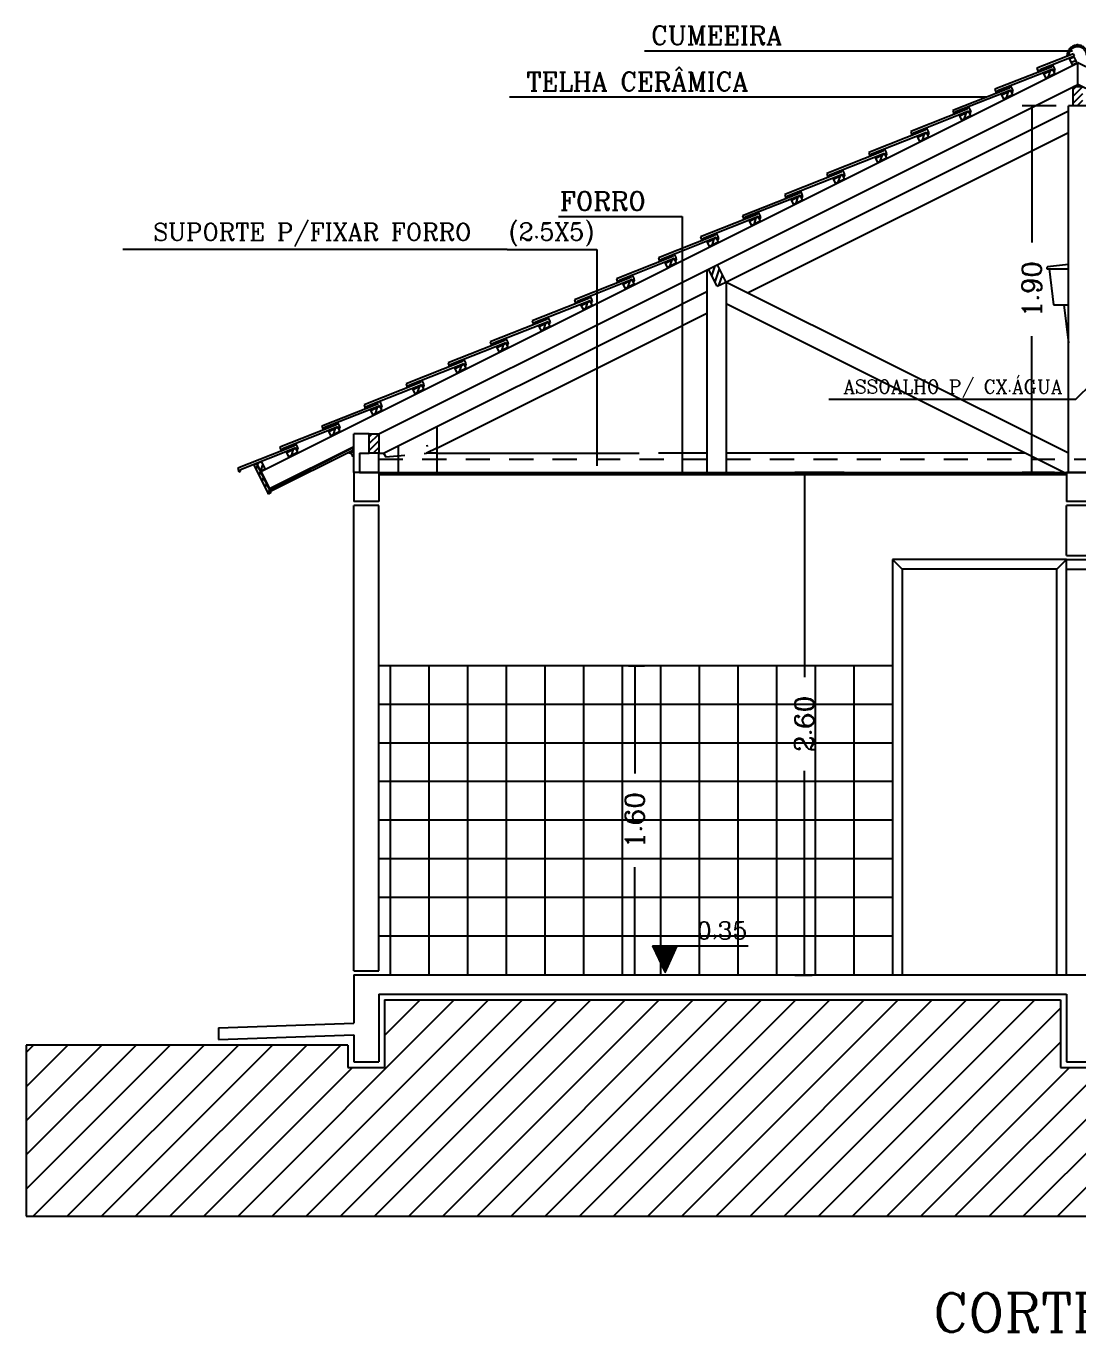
# Model space of a CAD drawing. Extents: x -29 to 75, y 16 to 65.
# Drawn here: x 43.13 to 48.58, y 22.56 to 29.32 of the extents above; entities that cross this region are included whole.
import ezdxf
from ezdxf.enums import TextEntityAlignment as Align

# ---------------------------------------------------------------- set-up
doc = ezdxf.new("R2010")
doc.units = 0
doc.header["$MEASUREMENT"] = 0
doc.linetypes.add('DASHED2', pattern=[0.375, 0.25, -0.125])
doc.layers.get('0').update_dxf_attribs({"linetype": 'CONTINUOUS'})
doc.layers.get('DEFPOINTS').update_dxf_attribs({"linetype": 'CONTINUOUS'})
for name, color, linetype in [('AZULEJO', 30, 'CONTINUOUS'), ('CONCRETO', 5, 'CONTINUOUS'), ('CORTETERRA', 244, 'CONTINUOUS'), ('COTAS', 244, 'CONTINUOUS'), ('DIM', 244, 'CONTINUOUS'), ('PAREDE', 7, 'CONTINUOUS'), ('TEXTO', 244, 'CONTINUOUS'), ('VISTAL', 30, 'CONTINUOUS'), ('VISTAP', 244, 'CONTINUOUS')]:
    doc.layers.add(name, color=color, linetype=linetype)
doc.styles.add('ROMANC', font='romanc.shx', dxfattribs={"height": 0.1})
doc.dimstyles.new('ROMANC', dxfattribs={"dimtxt": 0.1, "dimasz": 0.18, "dimexe": 0.05, "dimexo": 0.0625, "dimgap": 0.09, "dimtad": 0, "dimzin": 0, "dimdsep": 46, "dimtxsty": 'ROMANC', "dimblk1": 'NONE', "dimblk2": 'NONE', "dimsah": 1, "dimcen": 0.09, "dimclrd": 244, "dimclre": 244, "dimclrt": 244, "dimadec": 0, "dimazin": 0, "dimtfac": 1, "dimtdec": 4, "dimtofl": 0, "dimtmove": 0, "dimatfit": 3, "dimldrblk": 'NONE', "dimfxl": 1, "dimtolj": 1, "dimtzin": 0, "dimarcsym": 0})
doc.dimstyles.get("Standard").update_dxf_attribs({"dimtxt": 0.1, "dimasz": 0.18, "dimexe": 0.05, "dimexo": 0.0625, "dimgap": 0.09, "dimtad": 0, "dimzin": 0, "dimdsep": 46, "dimtxsty": 'ROMANC', "dimblk1": 'NONE', "dimblk2": 'NONE', "dimsah": 1, "dimcen": 0.09, "dimclrd": 244, "dimclre": 244, "dimclrt": 244, "dimadec": 0, "dimazin": 0, "dimtfac": 1, "dimtdec": 4, "dimtofl": 0, "dimtmove": 0, "dimatfit": 3, "dimldrblk": 'NONE', "dimfxl": 1, "dimtolj": 1, "dimtzin": 0, "dimarcsym": 0})

# ---------------------------------------------------------------- blocks, each defined once
blk = doc.blocks.new('*D7')
at = {"color": 244, "linetype": 'ByBlock'}
for p, q in [((23.5444, -0.0199), (23.2877, -0.0199)), ((23.3377, -0.0199), (23.3377, -1.079)), ((23.3377, -2.6229), (23.3377, -1.5638)), ((23.3781, -2.6229), (23.2877, -2.6229))]:
    blk.add_line(p, q, dxfattribs=at)
at = {"layer": 'DEFPOINTS', "color": 0, "linetype": 'ByBlock'}
for p in [(23.7444, -0.0199), (23.3377, -2.6229), (23.5781, -2.6229)]:
    blk.add_point(p, dxfattribs=at)
at = {"color": 244, "linetype": 'ByBlock', "insert": (23.3377, -1.3214), "char_height": 0.1, "attachment_point": 5, "rotation": 90, "style": 'ROMANC'}
blk.add_mtext('\\A1;2.60', dxfattribs=at)
blk = doc.blocks.new('_NONE')
at = {"color": 0, "linetype": 'ByBlock'}
blk.add_circle((0, 0), 0.25, dxfattribs=at)
blk = doc.blocks.new('*X2')
at = {"color": 0, "linetype": 'DASHED2'}
for p, q in [((144.7944, 79.1395), (144.7978, 79.143)), ((144.8082, 79.118), (144.8332, 79.143)), ((144.8436, 79.118), (144.8444, 79.1188))]:
    blk.add_line(p, q, dxfattribs=at)
blk = doc.blocks.new('*X1')
at = {"color": 0, "linetype": 'DASHED2'}
for p, q in [((144.1572, 77.7245), (144.1722, 77.7395)), ((144.1572, 77.6892), (144.2072, 77.7392)), ((144.1572, 77.6538), (144.2072, 77.7038)), ((144.1782, 77.6395), (144.2072, 77.6685))]:
    blk.add_line(p, q, dxfattribs=at)
blk = doc.blocks.new('*X4')
at = {"color": 0, "linetype": 'DASHED2'}
for p, q in [((142.7874, 77.5214), (142.8024, 77.5364)), ((142.7874, 77.486), (142.8024, 77.501)), ((142.7874, 77.4507), (142.8024, 77.4657)), ((142.7874, 77.4153), (142.8024, 77.4303)), ((142.7874, 77.38), (142.8024, 77.395))]:
    blk.add_line(p, q, dxfattribs=at)
blk = doc.blocks.new('*X5')
at = {"color": 0, "linetype": 'DASHED2'}
for p, q in [((142.805, 77.539), (142.8141, 77.5481)), ((142.805, 77.5037), (142.83, 77.5287))]:
    blk.add_line(p, q, dxfattribs=at)
blk = doc.blocks.new('*X3')
at = {"color": 0, "linetype": 'DASHED2'}
for p, q in [((146.4352, 78.9772), (146.4741, 79.0161)), ((146.4352, 79.0126), (146.4388, 79.0161)), ((146.4352, 78.9419), (146.4852, 78.9919)), ((146.4448, 78.9161), (146.4852, 78.9565)), ((146.4802, 78.9161), (146.4852, 78.9212))]:
    blk.add_line(p, q, dxfattribs=at)
blk = doc.blocks.new('*X6')
at = {"color": 0}
for p, q in [((183.8112, 118.6513), (183.8259, 118.666)), ((183.8112, 118.6159), (183.8612, 118.6659)), ((183.8112, 118.5806), (183.8612, 118.6306)), ((183.8319, 118.566), (183.8612, 118.5952))]:
    blk.add_line(p, q, dxfattribs=at)
blk = doc.blocks.new('*X8')
at = {"color": 0, "linetype": 'Continuous'}
blk.add_line((25.1214, 2.8323), (25.145, 2.8235), dxfattribs=at)
blk = doc.blocks.new('*D14')
at = {"color": 244, "linetype": 'ByBlock'}
for p, q in [((24.6476, 2.7515), (24.4705, 2.7515)), ((24.5205, 2.7515), (24.5205, 2.0447)), ((24.5205, 0.8533), (24.5205, 1.56)), ((24.6376, 0.8533), (24.4705, 0.8533))]:
    blk.add_line(p, q, dxfattribs=at)
at = {"layer": 'DEFPOINTS', "color": 0, "linetype": 'ByBlock'}
for p in [(24.5205, 2.7515), (24.7101, 2.7515), (24.7001, 0.8533)]:
    blk.add_point(p, dxfattribs=at)
at = {"color": 244, "linetype": 'ByBlock', "insert": (24.5205, 1.8024), "char_height": 0.1, "attachment_point": 5, "rotation": 90, "style": 'ROMANC'}
blk.add_mtext('\\A1;1.90', dxfattribs=at)
blk = doc.blocks.new('*X21')
at = {"color": 0, "linetype": 'Continuous'}
for p, q in [((22.5522, -2.4724), (22.5541, -2.4704)), ((22.5533, -2.4748), (22.5576, -2.4704)), ((22.5544, -2.4772), (22.5612, -2.4704)), ((22.5556, -2.4796), (22.5647, -2.4704)), ((22.5567, -2.482), (22.5683, -2.4704)), ((22.5578, -2.4844), (22.5718, -2.4704)), ((22.5589, -2.4868), (22.5753, -2.4704)), ((22.5601, -2.4892), (22.5789, -2.4704)), ((22.5612, -2.4916), (22.5824, -2.4704)), ((22.5623, -2.494), (22.5859, -2.4704)), ((22.5635, -2.4964), (22.5895, -2.4704)), ((22.5646, -2.4988), (22.593, -2.4704)), ((22.5657, -2.5012), (22.5965, -2.4704)), ((22.5669, -2.5036), (22.6001, -2.4704)), ((22.568, -2.506), (22.6036, -2.4704)), ((22.5691, -2.5084), (22.6071, -2.4704)), ((22.5703, -2.5108), (22.6107, -2.4704)), ((22.5714, -2.5132), (22.6142, -2.4704)), ((22.5725, -2.5156), (22.6178, -2.4704)), ((22.5737, -2.518), (22.6213, -2.4704)), ((22.5748, -2.5204), (22.6248, -2.4704)), ((22.5759, -2.5228), (22.6284, -2.4704)), ((22.5771, -2.5252), (22.6319, -2.4704)), ((22.5782, -2.5276), (22.6354, -2.4704)), ((22.5793, -2.53), (22.639, -2.4704)), ((22.5805, -2.5324), (22.6425, -2.4704)), ((22.5816, -2.5348), (22.646, -2.4704)), ((22.5827, -2.5372), (22.6496, -2.4704)), ((22.5839, -2.5396), (22.6531, -2.4704)), ((22.585, -2.542), (22.6566, -2.4704)), ((22.5861, -2.5444), (22.6602, -2.4704)), ((22.5873, -2.5469), (22.6637, -2.4704)), ((22.5884, -2.5493), (22.6673, -2.4704)), ((22.5895, -2.5517), (22.6708, -2.4704)), ((22.5907, -2.5541), (22.6743, -2.4704)), ((22.5918, -2.5565), (22.6779, -2.4704)), ((22.5929, -2.5589), (22.6778, -2.474)), ((22.5941, -2.5613), (22.6748, -2.4805)), ((22.5952, -2.5637), (22.6719, -2.487)), ((22.5963, -2.5661), (22.6689, -2.4935)), ((22.5975, -2.5685), (22.6659, -2.5)), ((22.5986, -2.5709), (22.663, -2.5065)), ((22.5997, -2.5733), (22.66, -2.513)), ((22.6008, -2.5757), (22.6571, -2.5195)), ((22.602, -2.5781), (22.6541, -2.526)), ((22.6031, -2.5805), (22.6511, -2.5325)), ((22.6042, -2.5829), (22.6482, -2.539)), ((22.6054, -2.5853), (22.6452, -2.5454)), ((22.6065, -2.5877), (22.6423, -2.5519)), ((22.6076, -2.5901), (22.6393, -2.5584)), ((22.6088, -2.5925), (22.6364, -2.5649)), ((22.6099, -2.5949), (22.6334, -2.5714)), ((22.611, -2.5973), (22.6304, -2.5779)), ((22.6122, -2.5997), (22.6275, -2.5844)), ((22.6133, -2.6021), (22.6245, -2.5909)), ((22.6144, -2.6045), (22.6216, -2.5974)), ((22.6156, -2.6069), (22.6186, -2.6039))]:
    blk.add_line(p, q, dxfattribs=at)
blk = doc.blocks.new('*D25')
at = {"color": 244, "linetype": 'ByBlock'}
for p, q in [((36.1216, -1.0246), (36.2038, -1.0246)), ((36.1538, -1.0246), (36.1538, -1.5822)), ((36.1538, -2.6246), (36.1538, -2.067)), ((36.1216, -2.6246), (36.2038, -2.6246))]:
    blk.add_line(p, q, dxfattribs=at)
at = {"layer": 'DEFPOINTS', "color": 0, "linetype": 'ByBlock'}
for p in [(36.0591, -1.0246), (36.1538, -1.0246), (36.0591, -2.6246)]:
    blk.add_point(p, dxfattribs=at)
at = {"color": 244, "linetype": 'ByBlock', "insert": (36.1538, -1.8246), "char_height": 0.1, "attachment_point": 5, "rotation": 90, "style": 'ROMANC'}
blk.add_mtext('\\A1;1.60', dxfattribs=at)
blk = doc.blocks.new('*X72')
at = {"color": 0, "linetype": 'Continuous'}
for p, q in [((45.8875, 30.5079), (47.0075, 31.6279)), ((46.0643, 30.5079), (47.1843, 31.6279)), ((46.2411, 30.5079), (47.3611, 31.6279)), ((46.4178, 30.5079), (47.5378, 31.6279)), ((46.5946, 30.5079), (47.7146, 31.6279)), ((46.6468, 31.444), (46.8307, 31.6279)), ((46.6468, 31.6208), (46.654, 31.6279)), ((46.7714, 30.5079), (47.8914, 31.6279)), ((46.9482, 30.5079), (48.0682, 31.6279)), ((47.125, 30.5079), (48.245, 31.6279)), ((47.3017, 30.5079), (48.4217, 31.6279)), ((47.4785, 30.5079), (48.5985, 31.6279)), ((47.6553, 30.5079), (48.7753, 31.6279)), ((47.8321, 30.5079), (48.9521, 31.6279)), ((48.0088, 30.5079), (49.1288, 31.6279)), ((48.1856, 30.5079), (49.3056, 31.6279)), ((48.3624, 30.5079), (49.4824, 31.6279)), ((48.5392, 30.5079), (49.6592, 31.6279)), ((48.7159, 30.5079), (49.8359, 31.6279)), ((48.8927, 30.5079), (50.0127, 31.6279)), ((49.0695, 30.5079), (50.1468, 31.5852)), ((49.5998, 30.5079), (50.7198, 31.6279)), ((49.7766, 30.5079), (50.8966, 31.6279)), ((49.9534, 30.5079), (51.0734, 31.6279)), ((50.3368, 31.4217), (50.5431, 31.6279)), ((50.3368, 31.5984), (50.3663, 31.6279)), ((50.6605, 30.5079), (51.7805, 31.6279)), ((50.8373, 30.5079), (51.9573, 31.6279)), ((51.014, 30.5079), (52.134, 31.6279)), ((51.1908, 30.5079), (52.3108, 31.6279)), ((51.3668, 31.5678), (51.4269, 31.6279)), ((51.3668, 31.391), (51.6037, 31.6279)), ((51.3676, 30.5079), (52.4876, 31.6279)), ((51.5444, 30.5079), (52.6644, 31.6279)), ((51.7212, 30.5079), (52.8412, 31.6279)), ((51.8979, 30.5079), (53.0179, 31.6279)), ((52.0747, 30.5079), (53.1947, 31.6279)), ((52.2515, 30.5079), (53.3715, 31.6279)), ((52.4283, 30.5079), (53.5483, 31.6279)), ((52.605, 30.5079), (53.725, 31.6279)), ((50.1302, 30.5079), (51.1768, 31.5546)), ((52.7818, 30.5079), (53.8368, 31.5629)), ((44.7904, 30.6483), (45.5363, 31.3942)), ((44.7904, 30.8251), (45.3596, 31.3942)), ((44.7904, 31.0019), (45.1828, 31.3942)), ((44.7904, 31.1786), (45.006, 31.3942)), ((44.7904, 31.3554), (44.8292, 31.3942)), ((44.8269, 30.5079), (45.7131, 31.3942)), ((45.0036, 30.5079), (45.8899, 31.3942)), ((45.1804, 30.5079), (46.0667, 31.3942)), ((45.3572, 30.5079), (46.2434, 31.3942)), ((45.534, 30.5079), (46.4202, 31.3942)), ((49.2463, 30.5079), (50.1468, 31.4084)), ((50.3069, 30.5079), (51.1768, 31.3778)), ((52.9586, 30.5079), (53.8368, 31.3861)), ((53.3121, 30.5079), (54.1921, 31.3879)), ((53.4889, 30.5079), (54.3689, 31.3879)), ((53.6657, 30.5079), (54.5457, 31.3879)), ((53.8425, 30.5079), (54.7225, 31.3879)), ((54.0192, 30.5079), (54.8992, 31.3879)), ((54.196, 30.5079), (55.076, 31.3879)), ((54.3728, 30.5079), (55.2528, 31.3879)), ((54.5496, 30.5079), (55.4296, 31.3879)), ((54.7264, 30.5079), (55.6064, 31.3879)), ((45.7107, 30.5079), (46.4807, 31.2779)), ((49.4231, 30.5079), (50.1931, 31.2779)), ((50.4837, 30.5079), (51.2537, 31.2779)), ((53.1354, 30.5079), (53.9054, 31.2779)), ((54.9031, 30.5079), (55.6931, 31.2979)), ((55.0799, 30.5079), (55.6931, 31.1212)), ((55.2567, 30.5079), (55.6931, 30.9444)), ((55.4335, 30.5079), (55.6931, 30.7676)), ((55.6102, 30.5079), (55.6931, 30.5908))]:
    blk.add_line(p, q, dxfattribs=at)

msp = doc.modelspace()

# ---------------------------------------------------------------- linework, layer by layer
at = {"layer": 'AZULEJO', "linetype": 'Continuous'}
for p, q in [((47.6167, 26.0122), (44.9559, 26.0122)), ((45.0167, 24.4122), (45.0167, 26.0122)), ((45.2167, 24.4122), (45.2167, 26.0122)), ((45.4167, 24.4122), (45.4167, 26.0122)), ((45.6167, 24.4122), (45.6167, 26.0122)), ((45.8167, 24.4122), (45.8167, 26.0122)), ((46.0167, 24.4122), (46.0167, 26.0122)), ((46.2167, 24.4122), (46.2167, 26.0122)), ((46.4167, 24.4122), (46.4167, 26.0122)), ((46.6167, 24.4122), (46.6167, 26.0122)), ((46.8167, 24.4122), (46.8167, 26.0122)), ((47.0167, 24.4122), (47.0167, 26.0122)), ((47.2167, 24.4122), (47.2167, 26.0122)), ((47.4167, 24.4122), (47.4167, 26.0122)), ((47.6167, 25.8122), (44.9559, 25.8122)), ((47.6167, 25.6122), (44.9559, 25.6122)), ((47.6167, 25.4122), (44.9559, 25.4122)), ((47.6167, 25.2122), (44.9559, 25.2122)), ((47.6167, 25.0122), (44.9559, 25.0122)), ((47.6167, 24.8122), (44.9559, 24.8122)), ((47.6167, 24.6122), (44.9559, 24.6122))]:
    msp.add_line(p, q, dxfattribs=at)
at = {"layer": 'CONCRETO', "linetype": 'Continuous'}
for p, q in [((44.9559, 27.0122), (44.8259, 27.0122)), ((44.8259, 27.0122), (44.8259, 26.8622)), ((44.9559, 27.0122), (44.9559, 26.8622)), ((48.6459, 27.0122), (48.5159, 27.0122)), ((48.5159, 27.0122), (48.5159, 26.8622)), ((44.9559, 26.8622), (44.8259, 26.8622)), ((48.6459, 26.8622), (48.5159, 26.8622)), ((48.5159, 26.5622), (48.6459, 26.5622)), ((48.5159, 26.5122), (48.6459, 26.5122))]:
    msp.add_line(p, q, dxfattribs=at)
at = {"layer": 'CONCRETO'}
for p, q in [((48.5159, 26.5122), (48.5159, 26.5622)), ((44.8259, 24.4122), (51.4059, 24.4122)), ((44.8259, 24.4122), (44.8259, 24.1622)), ((44.9559, 24.3122), (48.5159, 24.3122)), ((44.9559, 24.3122), (44.9559, 23.9622)), ((48.5159, 24.3122), (48.5159, 23.9622)), ((44.8259, 24.1022), (44.8259, 23.9622)), ((44.8259, 23.9622), (44.9559, 23.9622)), ((48.5159, 23.9622), (48.6459, 23.9622))]:
    msp.add_line(p, q, dxfattribs=at)
at = {"layer": 'CONCRETO', "color": 5, "linetype": 'Continuous'}
for p, q in [((44.1259, 24.1373), (44.8259, 24.1622)), ((44.1259, 24.1373), (44.1259, 24.0773)), ((44.1259, 24.0773), (44.8259, 24.1022))]:
    msp.add_line(p, q, dxfattribs=at)
at = {"layer": 'CORTETERRA', "color": 244}
for p, q in [((44.9859, 24.2822), (48.4859, 24.2822)), ((44.9859, 24.2822), (44.9859, 23.9322)), ((48.4859, 24.2822), (48.4859, 23.9322)), ((44.7959, 24.0485), (44.7959, 23.9322)), ((44.7959, 23.9322), (44.9859, 23.9322)), ((48.4859, 23.9322), (48.6759, 23.9322))]:
    msp.add_line(p, q, dxfattribs=at)
at = {"layer": 'COTAS', "color": 244}
for p, q in [((47.6159, 26.5622), (47.6659, 26.5122)), ((48.4659, 26.5122), (48.5159, 26.5622))]:
    msp.add_line(p, q, dxfattribs=at)
at = {"layer": 'PAREDE', "color": 3}
for p, q in [((44.8259, 27.1122), (44.8259, 27.2122)), ((44.9059, 27.2122), (44.8259, 27.2122)), ((44.8259, 27.0122), (44.8259, 27.1122)), ((44.9559, 27.0122), (44.9559, 27.1122)), ((44.8259, 24.4322), (44.8259, 26.8422)), ((44.9559, 24.4322), (44.9559, 26.8422)), ((48.5159, 26.5822), (48.5159, 26.8422)), ((44.8259, 24.4322), (44.9559, 24.4322))]:
    msp.add_line(p, q, dxfattribs=at)
at = {"layer": 'PAREDE', "color": 3, "linetype": 'Continuous'}
for p, q in [((44.9559, 26.8422), (44.8259, 26.8422)), ((48.6459, 26.8422), (48.5159, 26.8422)), ((48.5159, 26.5822), (48.6459, 26.5822))]:
    msp.add_line(p, q, dxfattribs=at)
at = {"layer": 'TEXTO', "color": 30, "linetype": 'Continuous'}
for p, q in [((46.331, 29.1962), (48.548, 29.1962)), ((45.6329, 28.9573), (48.102, 28.9573)), ((45.8858, 28.3379), (46.5257, 28.3379)), ((46.5257, 28.3379), (46.5257, 27.008)), ((45.6197, 28.1678), (46.0852, 28.1678)), ((46.0852, 28.1678), (46.0852, 27.047))]:
    msp.add_line(p, q, dxfattribs=at)
at = {"layer": 'TEXTO', "color": 1}
for p, q in [((46.3728, 24.5618), (46.8673, 24.5618)), ((46.3728, 24.5618), (46.438, 24.4234)), ((46.438, 24.4234), (46.5012, 24.5623))]:
    msp.add_line(p, q, dxfattribs=at)
at = {"layer": 'VISTAL', "color": 30}
for p, q in [((44.3447, 27.0184), (48.5759, 29.134)), ((48.5759, 29.0229), (48.5759, 29.1347)), ((52.8072, 27.0184), (48.5759, 29.134)), ((46.3311, 27.8998), (48.5759, 29.0222)), ((50.8208, 27.8998), (48.5759, 29.0222)), ((46.7527, 27.9988), (48.5259, 28.8854)), ((48.5259, 27.0122), (48.5259, 28.9104)), ((46.8645, 27.9429), (48.5259, 28.7736)), ((46.6534, 28.061), (46.6534, 27.0122)), ((46.708, 27.9765), (46.7527, 27.9988)), ((48.5259, 27.1122), (46.7527, 27.9988)), ((46.7534, 27.9985), (46.7534, 27.0122)), ((46.3758, 27.8104), (46.6534, 27.9492)), ((44.9559, 27.2122), (46.3311, 27.8998)), ((48.5023, 27.0122), (46.7534, 27.8867)), ((44.9795, 27.1122), (46.3758, 27.8104)), ((46.4034, 27.7124), (46.6534, 27.8374)), ((45.2559, 27.1386), (46.4034, 27.7124)), ((45.2559, 27.2504), (45.2559, 27.0122)), ((44.3894, 26.929), (44.8259, 27.1472)), ((44.9559, 27.1122), (44.9059, 27.1122)), ((45.0559, 27.1504), (45.0559, 27.0122)), ((45.2559, 27.1122), (46.3034, 27.1122)), ((46.6534, 27.1122), (46.4034, 27.1122)), ((48.3023, 27.1122), (46.7534, 27.1122))]:
    msp.add_line(p, q, dxfattribs=at)
at = {"layer": 'VISTAL', "linetype": 'Continuous'}
for p, q in [((45.6197, 28.1678), (43.6296, 28.1678)), ((48.5637, 27.391), (48.6509, 27.4761)), ((48.5637, 27.391), (47.2859, 27.391))]:
    msp.add_line(p, q, dxfattribs=at)
at = {"layer": 'VISTAL', "color": 30, "linetype": 'DASHED2', "ltscale": 0.1}
for p, q in [((44.8559, 27.1122), (44.9059, 27.1122)), ((44.8559, 27.1122), (44.8559, 27.0122)), ((44.9915, 27.0933), (45.2032, 27.1122)), ((45.2559, 27.1386), (45.2032, 27.1122)), ((44.8559, 27.0122), (44.9559, 27.0122))]:
    msp.add_line(p, q, dxfattribs=at)
at = {"layer": 'VISTAL', "color": 30, "linetype": 'DASHED2'}
msp.add_line((44.3447, 27.0184), (44.3894, 26.929), dxfattribs=at)
at = {"layer": 'VISTAL', "color": 244, "linetype": 'Continuous'}
for p, q in [((48.5159, 26.5622), (47.6159, 26.5622)), ((47.6159, 26.5622), (47.6159, 24.4122)), ((48.4659, 26.5122), (47.6659, 26.5122)), ((47.6659, 26.5122), (47.6659, 24.4122)), ((48.4659, 24.4122), (48.4659, 26.5122)), ((48.5159, 24.4122), (48.5159, 26.5622))]:
    msp.add_line(p, q, dxfattribs=at)
at = {"layer": 'VISTAP', "color": 30, "linetype": 'DASHED2'}
for p, q in [((48.5714, 29.2293), (48.5686, 29.2248)), ((48.5714, 29.2293), (48.5772, 29.2293)), ((48.5772, 29.2293), (48.5799, 29.2248)), ((48.519, 29.1702), (48.5271, 29.1734)), ((48.5581, 29.17), (48.553, 29.1802)), ((48.3636, 29.1053), (48.3694, 29.0865)), ((48.3694, 29.0865), (48.377, 29.0896)), ((48.377, 29.0896), (48.3775, 29.0986)), ((48.4464, 29.1233), (48.437, 29.12)), ((48.437, 29.12), (48.4384, 29.112)), ((48.4452, 29.1025), (48.4523, 29.0921)), ((48.4549, 29.1063), (48.4464, 29.1233)), ((48.4523, 29.0921), (48.4576, 29.0942)), ((48.4576, 29.0942), (48.4549, 29.1063)), ((48.2286, 29.0144), (48.2192, 29.0111)), ((48.2192, 29.0111), (48.2206, 29.0031)), ((48.2371, 28.9974), (48.2286, 29.0144)), ((48.1458, 28.9964), (48.1516, 28.9776)), ((48.1516, 28.9776), (48.1592, 28.9807)), ((48.1592, 28.9807), (48.1597, 28.9897)), ((48.2274, 28.9936), (48.2345, 28.9832)), ((48.2345, 28.9832), (48.2398, 28.9853)), ((48.2398, 28.9853), (48.2371, 28.9974)), ((47.9281, 28.8875), (47.9338, 28.8687)), ((47.9338, 28.8687), (47.9414, 28.8718)), ((47.9414, 28.8718), (47.9419, 28.8808)), ((48.0108, 28.9055), (48.0014, 28.9022)), ((48.0014, 28.9022), (48.0028, 28.8942)), ((48.0096, 28.8847), (48.0167, 28.8743)), ((48.0193, 28.8885), (48.0108, 28.9055)), ((48.0167, 28.8743), (48.022, 28.8764)), ((48.022, 28.8764), (48.0193, 28.8885)), ((47.7103, 28.7786), (47.716, 28.7598)), ((47.716, 28.7598), (47.7236, 28.7629)), ((47.7236, 28.7629), (47.7241, 28.7719)), ((47.7933, 28.7959), (47.784, 28.7926)), ((47.784, 28.7926), (47.7853, 28.7846)), ((47.7922, 28.7751), (47.7993, 28.7647)), ((47.8018, 28.7789), (47.7933, 28.7959)), ((47.7993, 28.7647), (47.8046, 28.7668)), ((47.8046, 28.7668), (47.8018, 28.7789)), ((47.4928, 28.669), (47.4986, 28.6502)), ((47.5755, 28.687), (47.5662, 28.6837)), ((47.5662, 28.6837), (47.5675, 28.6757)), ((47.5744, 28.6662), (47.5815, 28.6558)), ((47.5841, 28.67), (47.5755, 28.687)), ((47.5868, 28.6579), (47.5841, 28.67)), ((47.4986, 28.6502), (47.5062, 28.6532)), ((47.5062, 28.6532), (47.5067, 28.6623)), ((47.5815, 28.6558), (47.5868, 28.6579)), ((47.275, 28.5601), (47.2808, 28.5413)), ((47.2808, 28.5413), (47.2884, 28.5443)), ((47.2884, 28.5443), (47.2889, 28.5534)), ((47.3578, 28.5781), (47.3484, 28.5748)), ((47.3484, 28.5748), (47.3498, 28.5668)), ((47.3566, 28.5573), (47.3637, 28.5469)), ((47.3663, 28.5611), (47.3578, 28.5781)), ((47.3637, 28.5469), (47.369, 28.549)), ((47.369, 28.549), (47.3663, 28.5611)), ((47.14, 28.4692), (47.1306, 28.4659)), ((47.1306, 28.4659), (47.132, 28.4579)), ((47.1485, 28.4522), (47.14, 28.4692)), ((47.0572, 28.4512), (47.063, 28.4324)), ((47.063, 28.4324), (47.0706, 28.4355)), ((47.0706, 28.4355), (47.0711, 28.4445)), ((47.1388, 28.4484), (47.1459, 28.438)), ((47.1459, 28.438), (47.1512, 28.4401)), ((47.1512, 28.4401), (47.1485, 28.4522)), ((46.8395, 28.3423), (46.8452, 28.3235)), ((46.8452, 28.3235), (46.8528, 28.3266)), ((46.8528, 28.3266), (46.8533, 28.3356)), ((46.9222, 28.3603), (46.9128, 28.357)), ((46.9128, 28.357), (46.9142, 28.349)), ((46.921, 28.3395), (46.9281, 28.3291)), ((46.9307, 28.3433), (46.9222, 28.3603)), ((46.9281, 28.3291), (46.9334, 28.3312)), ((46.9334, 28.3312), (46.9307, 28.3433)), ((46.6217, 28.2334), (46.6274, 28.2146)), ((46.6274, 28.2146), (46.635, 28.2177)), ((46.635, 28.2177), (46.6355, 28.2267)), ((46.7044, 28.2514), (46.695, 28.2481)), ((46.695, 28.2481), (46.6964, 28.2401)), ((46.7032, 28.2306), (46.7104, 28.2202)), ((46.7129, 28.2344), (46.7044, 28.2514)), ((46.7104, 28.2202), (46.7156, 28.2223)), ((46.7156, 28.2223), (46.7129, 28.2344)), ((46.4039, 28.1245), (46.4096, 28.1057)), ((46.4866, 28.1425), (46.4772, 28.1392)), ((46.4772, 28.1392), (46.4786, 28.1312)), ((46.4951, 28.1255), (46.4866, 28.1425)), ((46.4978, 28.1134), (46.4951, 28.1255)), ((46.4096, 28.1057), (46.4172, 28.1088)), ((46.4172, 28.1088), (46.4177, 28.1178)), ((46.4854, 28.1217), (46.4926, 28.1113)), ((46.4926, 28.1113), (46.4978, 28.1134)), ((46.1861, 28.0156), (46.1918, 27.9968)), ((46.1918, 27.9968), (46.1994, 27.9999)), ((46.1994, 27.9999), (46.1999, 28.0089)), ((46.2688, 28.0336), (46.2595, 28.0303)), ((46.2595, 28.0303), (46.2608, 28.0223)), ((46.2676, 28.0128), (46.2748, 28.0024)), ((46.2773, 28.0166), (46.2688, 28.0336)), ((46.2748, 28.0024), (46.2801, 28.0045)), ((46.2801, 28.0045), (46.2773, 28.0166)), ((46.051, 27.9247), (46.0417, 27.9214)), ((46.0417, 27.9214), (46.043, 27.9134)), ((46.0595, 27.9077), (46.051, 27.9247)), ((45.9683, 27.9067), (45.974, 27.8879)), ((45.974, 27.8879), (45.9816, 27.891)), ((45.9816, 27.891), (45.9821, 27.9)), ((46.0498, 27.9039), (46.057, 27.8935)), ((46.057, 27.8935), (46.0623, 27.8956)), ((46.0623, 27.8956), (46.0595, 27.9077)), ((45.7505, 27.7978), (45.7562, 27.779)), ((45.7638, 27.7821), (45.7644, 27.7911)), ((45.8332, 27.8158), (45.8239, 27.8125)), ((45.8239, 27.8125), (45.8252, 27.8045)), ((45.832, 27.795), (45.8392, 27.7846)), ((45.8417, 27.7988), (45.8332, 27.8158)), ((45.8392, 27.7846), (45.8445, 27.7867)), ((45.8445, 27.7867), (45.8417, 27.7988)), ((45.7562, 27.779), (45.7638, 27.7821)), ((45.5327, 27.6889), (45.5385, 27.6701)), ((45.5385, 27.6701), (45.5461, 27.6732)), ((45.5461, 27.6732), (45.5466, 27.6822)), ((45.6154, 27.7069), (45.6061, 27.7037)), ((45.6061, 27.7037), (45.6074, 27.6956)), ((45.6142, 27.6861), (45.6214, 27.6757)), ((45.6239, 27.6899), (45.6154, 27.7069)), ((45.6214, 27.6757), (45.6267, 27.6778)), ((45.6267, 27.6778), (45.6239, 27.6899)), ((45.3976, 27.598), (45.3883, 27.5948)), ((45.3883, 27.5948), (45.3896, 27.5867)), ((45.4061, 27.5811), (45.3976, 27.598)), ((45.3149, 27.58), (45.3207, 27.5612)), ((45.3207, 27.5612), (45.3283, 27.5643)), ((45.3283, 27.5643), (45.3288, 27.5733)), ((45.3964, 27.5772), (45.4036, 27.5668)), ((45.4036, 27.5668), (45.4089, 27.5689)), ((45.4089, 27.5689), (45.4061, 27.5811)), ((45.0971, 27.4711), (45.1029, 27.4523)), ((45.1029, 27.4523), (45.1105, 27.4554)), ((45.1105, 27.4554), (45.111, 27.4644)), ((45.1798, 27.4891), (45.1705, 27.4859)), ((45.1705, 27.4859), (45.1718, 27.4778)), ((45.1786, 27.4683), (45.1858, 27.4579)), ((45.1883, 27.4722), (45.1798, 27.4891)), ((45.1858, 27.4579), (45.1911, 27.46)), ((45.1911, 27.46), (45.1883, 27.4722)), ((44.962, 27.3803), (44.9527, 27.377)), ((44.9705, 27.3633), (44.962, 27.3803)), ((44.8793, 27.3622), (44.8851, 27.3434)), ((44.8851, 27.3434), (44.8927, 27.3465)), ((44.8927, 27.3465), (44.8932, 27.3555)), ((44.9608, 27.3594), (44.968, 27.349)), ((44.968, 27.349), (44.9733, 27.3511)), ((44.9733, 27.3511), (44.9705, 27.3633)), ((44.6615, 27.2533), (44.6673, 27.2345)), ((44.6749, 27.2376), (44.6754, 27.2466)), ((44.7442, 27.2714), (44.7349, 27.2681)), ((44.7349, 27.2681), (44.7362, 27.26)), ((44.7431, 27.2505), (44.7502, 27.2401)), ((44.7527, 27.2544), (44.7442, 27.2714)), ((44.7555, 27.2422), (44.7527, 27.2544)), ((44.6673, 27.2345), (44.6749, 27.2376)), ((44.7502, 27.2401), (44.7555, 27.2422)), ((44.4437, 27.1444), (44.4495, 27.1256)), ((44.4495, 27.1256), (44.4571, 27.1287)), ((44.4571, 27.1287), (44.4576, 27.1377)), ((44.5264, 27.1625), (44.5171, 27.1592)), ((44.5171, 27.1592), (44.5184, 27.1511)), ((44.5253, 27.1416), (44.5324, 27.1312)), ((44.535, 27.1455), (44.5264, 27.1625)), ((44.5324, 27.1312), (44.5377, 27.1333)), ((44.5377, 27.1333), (44.535, 27.1455)), ((44.8005, 27.118), (44.8255, 27.118)), ((44.8005, 27.118), (44.8005, 27.1131)), ((44.8245, 27.1308), (44.8202, 27.1398)), ((44.8255, 27.118), (44.8255, 27.093)), ((45.2048, 27.1556), (45.2061, 27.1476)), ((44.322, 27.0577), (44.3086, 27.051)), ((44.3086, 27.051), (44.3839, 26.9003)), ((44.322, 27.0577), (44.3974, 26.907)), ((44.8255, 27.093), (44.8205, 27.093)), ((44.2259, 27.0355), (44.2317, 27.0167)), ((44.2317, 27.0167), (44.2393, 27.0198)), ((44.2393, 27.0198), (44.2398, 27.0288)), ((44.3974, 26.907), (44.3839, 26.9003)), ((44.3912, 26.9254), (44.3957, 26.9164))]:
    msp.add_line(p, q, dxfattribs=at)
at = {"layer": 'VISTAP', "color": 30, "linetype": 'Continuous'}
for p, q in [((48.553, 29.1802), (48.3636, 29.1053)), ((48.3775, 29.0986), (48.5581, 29.17)), ((48.4384, 29.112), (48.1458, 28.9964)), ((48.1597, 28.9897), (48.4452, 29.1025)), ((48.2206, 29.0031), (47.9281, 28.8875)), ((47.9419, 28.8808), (48.2274, 28.9936)), ((48.0028, 28.8942), (47.7103, 28.7786)), ((47.7241, 28.7719), (48.0096, 28.8847)), ((47.7853, 28.7846), (47.4928, 28.669)), ((47.5067, 28.6623), (47.7922, 28.7751)), ((47.5675, 28.6757), (47.275, 28.5601)), ((47.2889, 28.5534), (47.5744, 28.6662)), ((47.3498, 28.5668), (47.0572, 28.4512)), ((47.0711, 28.4445), (47.3566, 28.5573)), ((47.132, 28.4579), (46.8395, 28.3423)), ((46.8533, 28.3356), (47.1388, 28.4484)), ((46.9142, 28.349), (46.6217, 28.2334)), ((46.6355, 28.2267), (46.921, 28.3395)), ((46.6964, 28.2401), (46.4039, 28.1245)), ((46.4177, 28.1178), (46.7032, 28.2306)), ((46.4786, 28.1312), (46.1861, 28.0156)), ((46.1999, 28.0089), (46.4854, 28.1217)), ((46.2608, 28.0223), (45.9683, 27.9067)), ((45.9821, 27.9), (46.2676, 28.0128)), ((46.043, 27.9134), (45.7505, 27.7978)), ((45.7644, 27.7911), (46.0498, 27.9039)), ((45.8252, 27.8045), (45.5327, 27.6889)), ((45.5466, 27.6822), (45.832, 27.795)), ((45.6074, 27.6956), (45.3149, 27.58)), ((45.3288, 27.5733), (45.6142, 27.6861)), ((45.3896, 27.5867), (45.0971, 27.4711)), ((45.111, 27.4644), (45.3964, 27.5772)), ((45.1718, 27.4778), (44.8793, 27.3622)), ((44.8932, 27.3555), (45.1786, 27.4683)), ((44.954, 27.3689), (44.6615, 27.2533)), ((44.6754, 27.2466), (44.9608, 27.3594)), ((44.7362, 27.26), (44.4437, 27.1444)), ((44.4576, 27.1377), (44.7431, 27.2505)), ((44.5184, 27.1511), (44.2259, 27.0355)), ((44.2398, 27.0288), (44.5253, 27.1416)), ((44.9559, 27.0122), (49.0659, 27.0122)), ((44.9559, 27.0022), (48.5159, 27.0022))]:
    msp.add_line(p, q, dxfattribs=at)
at = {"layer": 'VISTAP', "color": 30}
for p, q in [((48.5509, 28.9104), (48.5509, 29.0104)), ((48.5509, 29.0104), (48.6009, 29.0104)), ((48.6259, 28.9104), (48.5259, 28.9104)), ((44.9059, 27.1122), (44.9059, 27.2122)), ((44.9059, 27.2122), (44.9559, 27.2122)), ((44.9559, 27.2122), (44.9559, 27.1122)), ((44.3912, 26.9254), (44.8202, 27.1398)), ((44.3957, 26.9164), (44.8245, 27.1308)), ((44.9559, 27.1122), (44.9795, 27.1122))]:
    msp.add_line(p, q, dxfattribs=at)
at = {"layer": 'VISTAP', "linetype": 'Continuous'}
for p, q in [((48.4155, 28.0747), (48.4153, 28.0735)), ((48.4153, 28.0735), (48.4153, 28.0724)), ((48.4153, 28.0724), (48.4153, 28.0716)), ((48.4153, 28.0716), (48.4153, 28.0664)), ((48.4153, 28.0664), (48.5259, 28.0664)), ((48.4162, 28.0759), (48.4155, 28.0747)), ((48.4177, 28.0768), (48.4162, 28.0759)), ((48.5259, 28.0896), (48.4177, 28.0768)), ((48.4265, 28.0664), (48.4493, 27.8805)), ((48.4493, 27.8805), (48.5259, 27.8805)), ((48.5019, 27.8802), (48.526, 27.6839)), ((44.7959, 24.0485), (43.1296, 24.0485)), ((43.1296, 24.0485), (43.1296, 23.1622)), ((43.1296, 23.1622), (54.0323, 23.1622))]:
    msp.add_line(p, q, dxfattribs=at)
at = {"layer": 'VISTAP', "color": 30, "linetype": 'DASHED2', "ltscale": 0.1}
for p, q in [((44.9795, 27.1122), (44.9915, 27.0933)), ((45.2559, 27.1122), (45.2032, 27.1122))]:
    msp.add_line(p, q, dxfattribs=at)
at = {"layer": 'VISTAP', "color": 30, "linetype": 'DASHED2', "ltscale": 0.5}
msp.add_line((44.9559, 27.0822), (49.0659, 27.0822), dxfattribs=at)
at = {"layer": 'VISTAP', "color": 30, "linetype": 'DASHED2'}
for points in [[(48.5322, 29.1535), (48.5546, 29.1646), (48.5707, 29.1331), (48.5484, 29.1219)], [(48.4105, 29.0543), (48.3994, 29.0767), (48.4441, 29.099), (48.4553, 29.0767)], [(48.1927, 28.9454), (48.1816, 28.9678), (48.2263, 28.9901), (48.2375, 28.9678)], [(47.975, 28.8365), (47.9638, 28.8589), (48.0085, 28.8812), (48.0197, 28.8589)], [(47.7575, 28.7269), (47.7463, 28.7492), (47.7911, 28.7716), (47.8022, 28.7492)], [(47.5397, 28.618), (47.5286, 28.6403), (47.5733, 28.6627), (47.5845, 28.6403)], [(47.3219, 28.5091), (47.3108, 28.5315), (47.3555, 28.5538), (47.3667, 28.5315)], [(47.1041, 28.4002), (47.093, 28.4226), (47.1377, 28.4449), (47.1489, 28.4226)], [(46.8864, 28.2913), (46.8752, 28.3137), (46.9199, 28.336), (46.9311, 28.3137)], [(46.6686, 28.1824), (46.6574, 28.2048), (46.7021, 28.2271), (46.7133, 28.2048)], [(46.4508, 28.0735), (46.4396, 28.0959), (46.4843, 28.1182), (46.4955, 28.0959)], [(46.233, 27.9646), (46.2218, 27.987), (46.2665, 28.0093), (46.2777, 27.987)], [(46.0152, 27.8557), (46.004, 27.8781), (46.0487, 27.9004), (46.0599, 27.8781)], [(45.7974, 27.7468), (45.7862, 27.7692), (45.8309, 27.7915), (45.8421, 27.7692)], [(45.5796, 27.6379), (45.5684, 27.6603), (45.6131, 27.6826), (45.6243, 27.6603)], [(45.3618, 27.529), (45.3506, 27.5514), (45.3953, 27.5737), (45.4065, 27.5514)], [(45.144, 27.4201), (45.1328, 27.4425), (45.1776, 27.4648), (45.1887, 27.4425)], [(44.9262, 27.3112), (44.915, 27.3336), (44.9598, 27.3559), (44.9709, 27.3336)], [(44.7084, 27.2023), (44.6972, 27.2247), (44.742, 27.2471), (44.7531, 27.2247)], [(44.4906, 27.0934), (44.4795, 27.1158), (44.5242, 27.1382), (44.5354, 27.1158)], [(44.3666, 27.0304), (44.3442, 27.0192), (44.3242, 27.0592), (44.3466, 27.0704)]]:
    msp.add_lwpolyline(points, close=True, dxfattribs=at)
at = {"layer": 'VISTAP', "color": 30}
for points in [[(46.708, 27.9765), (46.6633, 28.0659)], [(46.708, 28.0883), (46.7527, 27.9988)]]:
    msp.add_lwpolyline(points, dxfattribs=at)
at = {"layer": 'VISTAP', "color": 30, "linetype": 'DASHED2'}
for centre, radius, start, end in [((48.574, 29.17), 0.0551, 95.69614, 179.82091), ((48.574, 29.17), 0.0471, 3.72307, 175.8786), ((48.574, 29.17), 0.0551, 359.84861, 83.93054), ((44.8005, 27.093), 0.0201, 0, 90)]:
    msp.add_arc(centre, radius, start, end, dxfattribs=at)

# ---------------------------------------------------------------- block references
at = {"layer": 'CORTETERRA', "linetype": 'Continuous'}
msp.add_blockref('*X72', (-1.6608, -7.3457), dxfattribs=at)
at = {"layer": 'TEXTO', "color": 1, "linetype": 'Continuous'}
msp.add_blockref('*X21', (23.8216, 27.0322), dxfattribs=at)
at = {"layer": 'VISTAP', "color": 30, "linetype": 'Continuous', "xscale": -1}
msp.add_blockref('*X8', (73.6862, 26.3124), dxfattribs=at)
at = {"layer": 'VISTAP', "color": 30, "linetype": 'DASHED2'}
for name, p, rotation in [('*X2', (-45.7147, -106.4651), 26.56509999999997), ('*X2', (-45.9325, -106.574), 26.56509999999997), ('*X2', (-46.1503, -106.6829), 26.56509999999997), ('*X2', (-46.3677, -106.7925), 26.56510000000002), ('*X2', (-46.5855, -106.9014), 26.56510000000002), ('*X2', (-46.8033, -107.0103), 26.56510000000002), ('*X2', (-47.0211, -107.1192), 26.56510000000002), ('*X2', (-47.2389, -107.2281), 26.56510000000002), ('*X2', (-47.4567, -107.337), 26.56510000000002), ('*X2', (-47.6745, -107.4459), 26.56510000000002), ('*X3', (-48.9751, -108.0962), 26.56510000000002), ('*X2', (-47.8923, -107.5548), 26.56510000000002), ('*X2', (-48.1101, -107.6637), 26.56510000000002), ('*X2', (-48.3279, -107.7725), 26.56510000000002), ('*X2', (-48.5457, -107.8814), 26.56510000000002), ('*X2', (-48.7635, -107.9903), 26.56510000000002), ('*X2', (-48.9813, -108.0992), 26.56510000000002), ('*X2', (-49.1991, -108.2081), 26.56510000000002), ('*X2', (-49.4168, -108.317), 26.56510000000002), ('*X2', (-49.6346, -108.4259), 26.56510000000002), ('*X4', (-48.7238, -106.1664), 26.5651), ('*X5', (-48.7238, -106.1664), 26.5651)]:
    msp.add_blockref(name, p, dxfattribs=dict(at, rotation=rotation))
at = {"layer": 'VISTAP', "color": 30}
msp.add_blockref('*X6', (-135.2602, -89.6556), dxfattribs=at)
at = {"layer": 'VISTAP', "color": 30, "linetype": 'DASHED2'}
msp.add_blockref('*X1', (-99.2513, -50.5272), dxfattribs=at)

# ---------------------------------------------------------------- texts
at = {"layer": 'TEXTO', "color": 244, "linetype": 'Continuous', "style": 'ROMANC'}
for s, height, p in [('CUMEEIRA', 0.096, (46.7044, 29.2757)), ('TELHA CERÂMICA', 0.096, (46.2941, 29.0503)), ('SUPORTE P/FIXAR FORRO', 0.09, (44.6115, 28.2515)), ('(2.5X5)', 0.09, (45.85, 28.253)), ('ASSOALHO P/ CX.ÁGUA', 0.07, (47.9279, 27.4575)), ('0,35', 0.09, (46.7333, 24.6417))]:
    msp.add_text(s, height=height, dxfattribs=at).set_placement(p, align=Align.MIDDLE)
msp.add_text('FORRO', height=0.096, dxfattribs=at).set_placement((45.8938, 28.3702))
at = {"layer": 'TEXTO', "color": 5, "ltscale": 0.3, "style": 'ROMANC'}
msp.add_text("CORTE AA'", height=0.2, dxfattribs=at).set_placement((47.8269, 22.5635))

# ---------------------------------------------------------------- dimensions: what is measured, and where the dimension line sits
at = {"layer": 'COTAS', "color": 244}
dim = msp.add_linear_dim(base=(47.1592, 24.4093), p1=(47.5659, 27.0122), p2=(47.3997, 24.4093), angle=90, dimstyle='Standard', override={"dimexo": 0.2, "dimtxsty": 'ROMANC', "dimaunit": 1}, dxfattribs=at)
dim.commit()
dim.dimension.update_dxf_attribs({"geometry": '*D7', "text_midpoint": (47.1592, 25.7108), "insert": (23.8216, 27.0322)})
at = {"layer": 'COTAS', "linetype": 'Continuous'}
dim = msp.add_linear_dim(base=(46.2806, 26.0122), p1=(46.1859, 24.4122), p2=(46.1859, 26.0122), angle=90, dimstyle='Standard', dxfattribs=at)
dim.commit()
dim.dimension.update_dxf_attribs({"geometry": '*D25', "text_midpoint": (46.2806, 25.2122), "insert": (10.1268, 27.0368)})
at = {"layer": 'DIM', "linetype": 'Continuous'}
dim = msp.add_linear_dim(base=(48.3363, 28.9104), p1=(48.5159, 27.0122), p2=(48.5259, 28.9104), angle=90, dimstyle='ROMANC', dxfattribs=at)
dim.commit()
dim.dimension.update_dxf_attribs({"geometry": '*D14', "text_midpoint": (48.3363, 27.9613), "insert": (23.8158, 26.159)})

doc.saveas('drawing.dxf')
